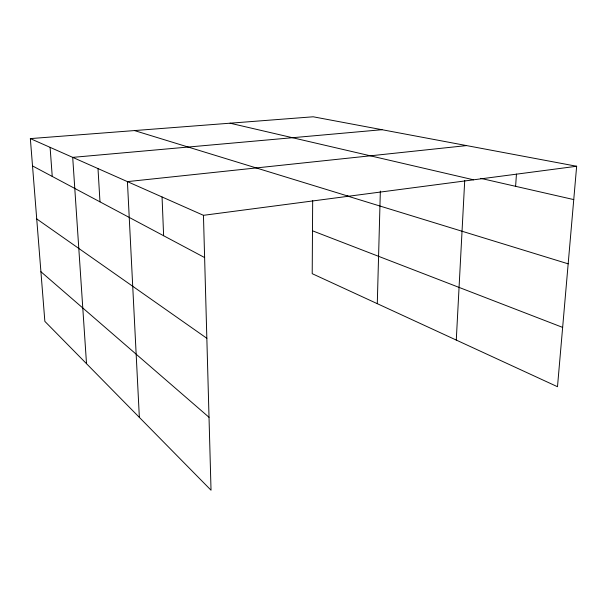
<?xml version="1.0" encoding="UTF-8"?>
<svg xmlns="http://www.w3.org/2000/svg" width="607" height="607" viewBox="0 0 607 607"><rect width="100%" height="100%" fill="white"/><g stroke="black" fill="none" stroke-linecap="round" stroke-linejoin="round"><path stroke-width="0.91" d="M312.673 200.538L312.21 273.681L557.492 386.72L576.65 166.257L313.197 116.787L30.35 138.601L44.857 321.369L211.031 490.213L203.451 215.318L30.35 138.601M377.288 303.667L380.346 191.106M456.274 340.072L464.727 180.416M515.609 186.319L516.451 174.057M203.451 215.318L576.65 166.257M466.571 145.589L127.424 181.622L139.36 417.388M382.008 129.708L72.703 157.372L86.513 363.692M480.661 178.344L573.752 199.589M230.045 123.198L473.574 179.809M134.473 130.573L348.494 196.251M347.158 195.962L568.175 263.833M312.484 230.804L562.651 327.401M32.52 165.931L204.62 257.565M36.724 218.915L206.843 338.296M40.919 271.731L209.02 417.29M50.1 147.349L52.24 176.432M98 168.579L99.98 201.85M162.061 196.972L163.624 235.744"/></g></svg>
